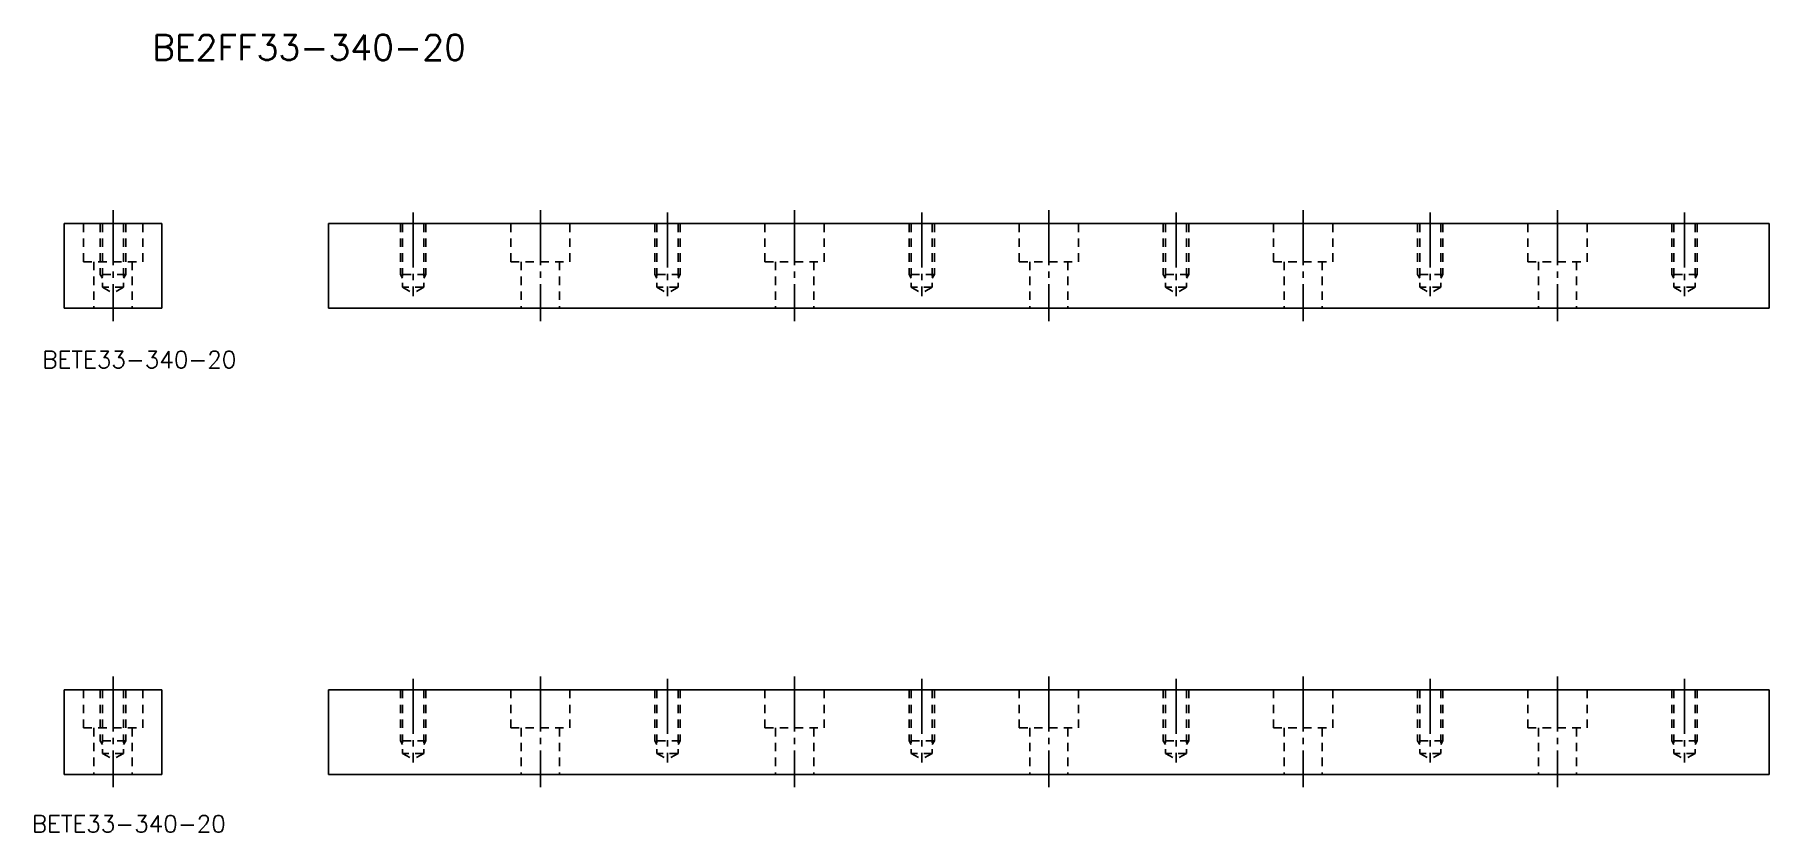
# Model space of a CAD drawing. Extents: x -42 to 368, y 1029 to 1217.
import ezdxf

# ---------------------------------------------------------------- set-up
doc = ezdxf.new("R2010")
doc.units = 0
doc.header["$MEASUREMENT"] = 0
doc.linetypes.add('CENTER', pattern=[17.5, 13, -1.5, 1.5, -1.5])
doc.linetypes.add('DASHED', pattern=[3.5, 2, -1.5])
doc.layers.get('0').update_dxf_attribs({"linetype": 'CONTINUOUS'})
doc.layers.add('CENTER', color=1, linetype='CENTER')
doc.styles.get("Standard").update_dxf_attribs({"font": 'txt.shx', "bigfont": '@extfont2.shx'})

msp = doc.modelspace()

# ---------------------------------------------------------------- linework, layer by layer
at = {"color": 7, "linetype": 'Continuous'}
for p, q in [((-34.64, 1172.24), (-34.64, 1152.24)), ((-34.64, 1172.24), (-11.64, 1172.24)), ((-11.64, 1172.24), (-11.64, 1152.24)), ((27.69, 1172.24), (367.69, 1172.24)), ((27.69, 1172.24), (27.69, 1152.24)), ((367.69, 1172.24), (367.69, 1152.24)), ((-34.64, 1152.24), (-11.64, 1152.24)), ((27.69, 1152.24), (367.69, 1152.24)), ((-34.64, 1062.24), (-34.64, 1042.24)), ((-34.64, 1062.24), (-11.64, 1062.24)), ((-11.64, 1062.24), (-11.64, 1042.24)), ((27.69, 1062.24), (367.69, 1062.24)), ((27.69, 1062.24), (27.69, 1042.24)), ((367.69, 1062.24), (367.69, 1042.24)), ((-34.64, 1042.24), (-11.64, 1042.24)), ((27.69, 1042.24), (367.69, 1042.24))]:
    msp.add_line(p, q, dxfattribs=at)
at = {"color": 3, "linetype": 'DASHED'}
for p, q in [((-30.14, 1172.24), (-30.14, 1163.24)), ((-26.14, 1172.24), (-26.14, 1160.24)), ((-25.64, 1172.24), (-25.64, 1157.24)), ((-20.64, 1172.24), (-20.64, 1157.24)), ((-20.14, 1172.24), (-20.14, 1160.24)), ((-16.14, 1172.24), (-16.14, 1163.24)), ((44.69, 1172.24), (44.69, 1160.24)), ((45.19, 1172.24), (45.19, 1157.24)), ((50.19, 1172.24), (50.19, 1157.24)), ((50.69, 1172.24), (50.69, 1160.24)), ((70.69, 1172.24), (70.69, 1163.24)), ((84.69, 1172.24), (84.69, 1163.24)), ((104.69, 1172.24), (104.69, 1160.24)), ((105.19, 1172.24), (105.19, 1157.24)), ((110.19, 1172.24), (110.19, 1157.24)), ((110.69, 1172.24), (110.69, 1160.24)), ((130.69, 1172.24), (130.69, 1163.24)), ((144.69, 1172.24), (144.69, 1163.24)), ((164.69, 1172.24), (164.69, 1160.24)), ((165.19, 1172.24), (165.19, 1157.24)), ((170.19, 1172.24), (170.19, 1157.24)), ((170.69, 1172.24), (170.69, 1160.24)), ((190.69, 1172.24), (190.69, 1163.24)), ((204.69, 1172.24), (204.69, 1163.24)), ((224.69, 1172.24), (224.69, 1160.24)), ((225.19, 1172.24), (225.19, 1157.24)), ((230.19, 1172.24), (230.19, 1157.24)), ((230.69, 1172.24), (230.69, 1160.24)), ((250.69, 1172.24), (250.69, 1163.24)), ((264.69, 1172.24), (264.69, 1163.24)), ((284.69, 1172.24), (284.69, 1160.24)), ((285.19, 1172.24), (285.19, 1157.24)), ((290.19, 1172.24), (290.19, 1157.24)), ((290.69, 1172.24), (290.69, 1160.24)), ((310.69, 1172.24), (310.69, 1163.24)), ((324.69, 1172.24), (324.69, 1163.24)), ((344.69, 1172.24), (344.69, 1160.24)), ((345.19, 1172.24), (345.19, 1157.24)), ((350.19, 1172.24), (350.19, 1157.24)), ((350.69, 1172.24), (350.69, 1160.24)), ((-30.14, 1163.24), (-16.14, 1163.24)), ((-27.64, 1163.24), (-27.64, 1152.24)), ((-18.64, 1163.24), (-18.64, 1152.24)), ((70.69, 1163.24), (84.69, 1163.24)), ((73.19, 1163.24), (73.19, 1152.24)), ((82.19, 1163.24), (82.19, 1152.24)), ((130.69, 1163.24), (144.69, 1163.24)), ((133.19, 1163.24), (133.19, 1152.24)), ((142.19, 1163.24), (142.19, 1152.24)), ((190.69, 1163.24), (204.69, 1163.24)), ((193.19, 1163.24), (193.19, 1152.24)), ((202.19, 1163.24), (202.19, 1152.24)), ((250.69, 1163.24), (264.69, 1163.24)), ((253.19, 1163.24), (253.19, 1152.24)), ((262.19, 1163.24), (262.19, 1152.24)), ((310.69, 1163.24), (324.69, 1163.24)), ((313.19, 1163.24), (313.19, 1152.24)), ((322.19, 1163.24), (322.19, 1152.24)), ((-26.14, 1160.24), (-25.64, 1159.38)), ((-20.14, 1160.24), (-26.14, 1160.24)), ((-20.14, 1160.24), (-20.64, 1159.38)), ((50.69, 1160.24), (44.69, 1160.24)), ((44.69, 1160.24), (45.19, 1159.38)), ((50.69, 1160.24), (50.19, 1159.38)), ((104.69, 1160.24), (105.19, 1159.38)), ((110.69, 1160.24), (104.69, 1160.24)), ((110.69, 1160.24), (110.19, 1159.38)), ((164.69, 1160.24), (165.19, 1159.38)), ((170.69, 1160.24), (164.69, 1160.24)), ((170.69, 1160.24), (170.19, 1159.38)), ((224.69, 1160.24), (225.19, 1159.38)), ((230.69, 1160.24), (224.69, 1160.24)), ((230.69, 1160.24), (230.19, 1159.38)), ((284.69, 1160.24), (285.19, 1159.38)), ((290.69, 1160.24), (284.69, 1160.24)), ((290.69, 1160.24), (290.19, 1159.38)), ((344.69, 1160.24), (345.19, 1159.38)), ((350.69, 1160.24), (344.69, 1160.24)), ((350.69, 1160.24), (350.19, 1159.38)), ((-25.64, 1157.24), (-23.14, 1155.8)), ((-20.64, 1157.24), (-25.64, 1157.24)), ((-20.64, 1157.24), (-23.14, 1155.8)), ((50.19, 1157.24), (45.19, 1157.24)), ((45.19, 1157.24), (47.69, 1155.8)), ((50.19, 1157.24), (47.69, 1155.8)), ((105.19, 1157.24), (107.69, 1155.8)), ((110.19, 1157.24), (105.19, 1157.24)), ((110.19, 1157.24), (107.69, 1155.8)), ((165.19, 1157.24), (167.69, 1155.8)), ((170.19, 1157.24), (165.19, 1157.24)), ((170.19, 1157.24), (167.69, 1155.8)), ((225.19, 1157.24), (227.69, 1155.8)), ((230.19, 1157.24), (225.19, 1157.24)), ((230.19, 1157.24), (227.69, 1155.8)), ((285.19, 1157.24), (287.69, 1155.8)), ((290.19, 1157.24), (285.19, 1157.24)), ((290.19, 1157.24), (287.69, 1155.8)), ((345.19, 1157.24), (347.69, 1155.8)), ((350.19, 1157.24), (345.19, 1157.24)), ((350.19, 1157.24), (347.69, 1155.8)), ((-30.14, 1062.24), (-30.14, 1053.24)), ((-26.14, 1062.24), (-26.14, 1050.24)), ((-25.64, 1062.24), (-25.64, 1047.24)), ((-20.64, 1062.24), (-20.64, 1047.24)), ((-20.14, 1062.24), (-20.14, 1050.24)), ((-16.14, 1062.24), (-16.14, 1053.24)), ((44.69, 1062.24), (44.69, 1050.24)), ((45.19, 1062.24), (45.19, 1047.24)), ((50.19, 1062.24), (50.19, 1047.24)), ((50.69, 1062.24), (50.69, 1050.24)), ((70.69, 1062.24), (70.69, 1053.24)), ((84.69, 1062.24), (84.69, 1053.24)), ((104.69, 1062.24), (104.69, 1050.24)), ((105.19, 1062.24), (105.19, 1047.24)), ((110.19, 1062.24), (110.19, 1047.24)), ((110.69, 1062.24), (110.69, 1050.24)), ((130.69, 1062.24), (130.69, 1053.24)), ((144.69, 1062.24), (144.69, 1053.24)), ((164.69, 1062.24), (164.69, 1050.24)), ((165.19, 1062.24), (165.19, 1047.24)), ((170.19, 1062.24), (170.19, 1047.24)), ((170.69, 1062.24), (170.69, 1050.24)), ((190.69, 1062.24), (190.69, 1053.24)), ((204.69, 1062.24), (204.69, 1053.24)), ((224.69, 1062.24), (224.69, 1050.24)), ((225.19, 1062.24), (225.19, 1047.24)), ((230.19, 1062.24), (230.19, 1047.24)), ((230.69, 1062.24), (230.69, 1050.24)), ((250.69, 1062.24), (250.69, 1053.24)), ((264.69, 1062.24), (264.69, 1053.24)), ((284.69, 1062.24), (284.69, 1050.24)), ((285.19, 1062.24), (285.19, 1047.24)), ((290.19, 1062.24), (290.19, 1047.24)), ((290.69, 1062.24), (290.69, 1050.24)), ((310.69, 1062.24), (310.69, 1053.24)), ((324.69, 1062.24), (324.69, 1053.24)), ((344.69, 1062.24), (344.69, 1050.24)), ((345.19, 1062.24), (345.19, 1047.24)), ((350.19, 1062.24), (350.19, 1047.24)), ((350.69, 1062.24), (350.69, 1050.24)), ((-30.14, 1053.24), (-16.14, 1053.24)), ((-27.64, 1053.24), (-27.64, 1042.24)), ((-18.64, 1053.24), (-18.64, 1042.24)), ((70.69, 1053.24), (84.69, 1053.24)), ((73.19, 1053.24), (73.19, 1042.24)), ((82.19, 1053.24), (82.19, 1042.24)), ((130.69, 1053.24), (144.69, 1053.24)), ((133.19, 1053.24), (133.19, 1042.24)), ((142.19, 1053.24), (142.19, 1042.24)), ((190.69, 1053.24), (204.69, 1053.24)), ((193.19, 1053.24), (193.19, 1042.24)), ((202.19, 1053.24), (202.19, 1042.24)), ((250.69, 1053.24), (264.69, 1053.24)), ((253.19, 1053.24), (253.19, 1042.24)), ((262.19, 1053.24), (262.19, 1042.24)), ((310.69, 1053.24), (324.69, 1053.24)), ((313.19, 1053.24), (313.19, 1042.24)), ((322.19, 1053.24), (322.19, 1042.24)), ((-26.14, 1050.24), (-25.64, 1049.38)), ((-20.14, 1050.24), (-26.14, 1050.24)), ((-20.14, 1050.24), (-20.64, 1049.38)), ((50.69, 1050.24), (44.69, 1050.24)), ((44.69, 1050.24), (45.19, 1049.38)), ((50.69, 1050.24), (50.19, 1049.38)), ((104.69, 1050.24), (105.19, 1049.38)), ((110.69, 1050.24), (104.69, 1050.24)), ((110.69, 1050.24), (110.19, 1049.38)), ((164.69, 1050.24), (165.19, 1049.38)), ((170.69, 1050.24), (164.69, 1050.24)), ((170.69, 1050.24), (170.19, 1049.38)), ((224.69, 1050.24), (225.19, 1049.38)), ((230.69, 1050.24), (224.69, 1050.24)), ((230.69, 1050.24), (230.19, 1049.38)), ((284.69, 1050.24), (285.19, 1049.38)), ((290.69, 1050.24), (284.69, 1050.24)), ((290.69, 1050.24), (290.19, 1049.38)), ((344.69, 1050.24), (345.19, 1049.38)), ((350.69, 1050.24), (344.69, 1050.24)), ((350.69, 1050.24), (350.19, 1049.38)), ((-25.64, 1047.24), (-23.14, 1045.8)), ((-20.64, 1047.24), (-25.64, 1047.24)), ((-20.64, 1047.24), (-23.14, 1045.8)), ((50.19, 1047.24), (45.19, 1047.24)), ((45.19, 1047.24), (47.69, 1045.8)), ((50.19, 1047.24), (47.69, 1045.8)), ((105.19, 1047.24), (107.69, 1045.8)), ((110.19, 1047.24), (105.19, 1047.24)), ((110.19, 1047.24), (107.69, 1045.8)), ((165.19, 1047.24), (167.69, 1045.8)), ((170.19, 1047.24), (165.19, 1047.24)), ((170.19, 1047.24), (167.69, 1045.8)), ((225.19, 1047.24), (227.69, 1045.8)), ((230.19, 1047.24), (225.19, 1047.24)), ((230.19, 1047.24), (227.69, 1045.8)), ((285.19, 1047.24), (287.69, 1045.8)), ((290.19, 1047.24), (285.19, 1047.24)), ((290.19, 1047.24), (287.69, 1045.8)), ((345.19, 1047.24), (347.69, 1045.8)), ((350.19, 1047.24), (345.19, 1047.24)), ((350.19, 1047.24), (347.69, 1045.8))]:
    msp.add_line(p, q, dxfattribs=at)
at = {"layer": 'CENTER', "color": 1, "linetype": 'CENTER'}
for p, q in [((-23.14, 1175.4), (-23.14, 1149.24)), ((47.69, 1174.85), (47.69, 1155.07)), ((77.69, 1175.4), (77.69, 1149.24)), ((107.69, 1174.85), (107.69, 1155.07)), ((137.69, 1175.4), (137.69, 1149.24)), ((167.69, 1174.85), (167.69, 1155.07)), ((197.69, 1175.4), (197.69, 1149.24)), ((227.69, 1174.85), (227.69, 1155.07)), ((257.69, 1175.4), (257.69, 1149.24)), ((287.69, 1174.85), (287.69, 1155.07)), ((317.69, 1175.4), (317.69, 1149.24)), ((347.69, 1174.85), (347.69, 1155.07)), ((-23.14, 1065.4), (-23.14, 1039.24)), ((47.69, 1064.85), (47.69, 1045.07)), ((77.69, 1065.4), (77.69, 1039.24)), ((107.69, 1064.85), (107.69, 1045.07)), ((137.69, 1065.4), (137.69, 1039.24)), ((167.69, 1064.85), (167.69, 1045.07)), ((197.69, 1065.4), (197.69, 1039.24)), ((227.69, 1064.85), (227.69, 1045.07)), ((257.69, 1065.4), (257.69, 1039.24)), ((287.69, 1064.85), (287.69, 1045.07)), ((317.69, 1065.4), (317.69, 1039.24)), ((347.69, 1064.85), (347.69, 1045.07))]:
    msp.add_line(p, q, dxfattribs=at)

# ---------------------------------------------------------------- texts
at = {"color": 7, "linetype": 'Continuous'}
for s, height, p in [('BE2FF33-340-20', 6, (-13.94, 1210.79)), ('BETE33-340-20', 4, (-39.82, 1138.13)), ('BETE33-340-20', 4, (-42.31, 1028.63))]:
    msp.add_text(s, height=height, dxfattribs=at).set_placement(p)

doc.saveas('drawing.dxf')
